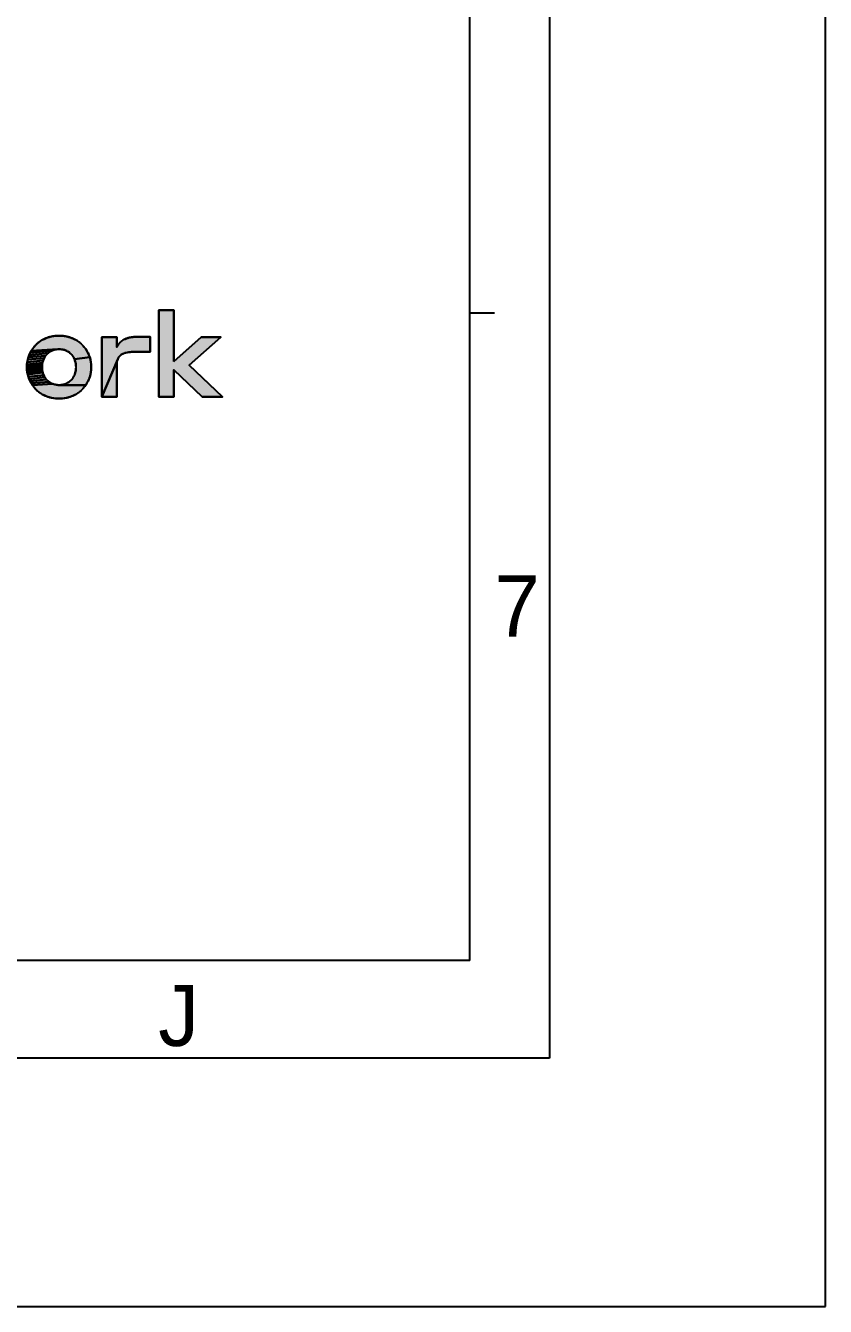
# Model space of a CAD drawing. Header units: millimetres. Extents: x 0 to 594, y 0 to 420.
# Drawn here: x 528.6 to 594, y 0 to 104.8 of the extents above; entities that cross this region are included whole.
import ezdxf

# ---------------------------------------------------------------- set-up
doc = ezdxf.new("R2010")
doc.units = ezdxf.units.MM
doc.header["$LTSCALE"] = 32.67
doc.layers.get('0').update_dxf_attribs({"linetype": 'CONTINUOUS'})
doc.styles.add('TEXTSTYLE_2', font='txt')

msp = doc.modelspace()

# ---------------------------------------------------------------- hatches: boundary and pattern name
at = {"linetype": 'CONTINUOUS'}
for points in [[(540.691, 77.314), (542.932, 79.303), (544.544, 79.303), (541.947, 77.024), (544.679, 74.417), (543.028, 74.417), (540.691, 76.638), (540.691, 74.417), (539.475, 74.417), (539.475, 81.524), (540.691, 81.524)], [(531.316, 79.428), (531.526, 79.421), (531.73, 79.399), (531.929, 79.364), (532.122, 79.315), (532.308, 79.254), (532.487, 79.179), (532.658, 79.093), (532.82, 78.995), (532.974, 78.886), (533.118, 78.766), (533.253, 78.635), (533.377, 78.495), (533.49, 78.345), (533.592, 78.187), (533.682, 78.019), (533.759, 77.844), (533.824, 77.661), (532.566, 77.514), (532.521, 77.61), (532.469, 77.7), (532.412, 77.786), (532.348, 77.867), (532.279, 77.942), (532.204, 78.011), (532.124, 78.075), (532.039, 78.132), (531.948, 78.182), (531.854, 78.225), (531.754, 78.261), (531.651, 78.29), (531.543, 78.311), (531.431, 78.323), (531.316, 78.328), (531.199, 78.323), (529.028, 78.187), (529.13, 78.345), (529.243, 78.495), (529.367, 78.635), (529.501, 78.766), (529.646, 78.886), (529.8, 78.995), (529.963, 79.093), (530.134, 79.179), (530.314, 79.254), (530.501, 79.315), (530.695, 79.364), (530.896, 79.399), (531.103, 79.421)], [(537.484, 79.329), (537.61, 79.332), (538.75, 79.332), (538.75, 78.106), (537.446, 78.106), (537.319, 78.104), (537.199, 78.098), (537.085, 78.089), (536.979, 78.076), (536.878, 78.06), (536.784, 78.039), (536.696, 78.015), (536.614, 77.987), (536.539, 77.955), (536.468, 77.919), (536.404, 77.879), (536.345, 77.835), (536.287, 77.783), (536.235, 77.726), (536.19, 77.663), (536.15, 77.596), (536.116, 77.524), (534.8, 74.417), (534.8, 79.303), (536.027, 79.303), (536.027, 78.482), (536.055, 78.542), (536.091, 78.608), (536.136, 78.678), (536.189, 78.752), (536.253, 78.827), (536.327, 78.902), (536.39, 78.958), (536.46, 79.012), (536.537, 79.064), (536.622, 79.113), (536.714, 79.159), (536.815, 79.201), (536.924, 79.238), (537.042, 79.27), (537.143, 79.292), (537.25, 79.309), (537.364, 79.321)], [(530.056, 77.51), (530.017, 77.41), (528.71, 77.273), (528.747, 77.47), (530.101, 77.605)], [(530.153, 77.696), (530.101, 77.605), (528.747, 77.47), (528.797, 77.661), (530.211, 77.782)], [(530.275, 77.863), (530.211, 77.782), (528.797, 77.661), (528.862, 77.844), (530.42, 78.008), (530.345, 77.939)], [(530.5, 78.072), (530.42, 78.008), (528.862, 77.844), (528.939, 78.019), (530.677, 78.18), (530.586, 78.129)], [(530.772, 78.224), (530.677, 78.18), (528.939, 78.019), (529.028, 78.187), (531.199, 78.323), (531.086, 78.31), (530.977, 78.289), (530.873, 78.26)], [(533.824, 77.661), (533.875, 77.47), (533.912, 77.273), (533.935, 77.07), (533.942, 76.86), (533.935, 76.65), (533.912, 76.447), (533.875, 76.249), (533.824, 76.059), (533.759, 75.876), (533.682, 75.7), (533.592, 75.533), (533.49, 75.374), (531.431, 75.396), (531.543, 75.409), (531.651, 75.43), (531.754, 75.458), (531.854, 75.494), (531.948, 75.538), (532.039, 75.588), (532.124, 75.645), (532.204, 75.708), (532.279, 75.778), (532.348, 75.853), (532.412, 75.934), (532.469, 76.019), (532.521, 76.11), (532.566, 76.206), (532.605, 76.306), (532.638, 76.409), (532.663, 76.517), (532.682, 76.628), (532.693, 76.743), (532.697, 76.86), (532.693, 76.977), (532.682, 77.092), (532.663, 77.203), (532.638, 77.31), (532.605, 77.414), (532.566, 77.514)], [(529.94, 77.089), (529.929, 76.976), (529.925, 76.86), (528.687, 76.65), (528.68, 76.86), (528.687, 77.07), (529.959, 77.2)], [(529.984, 77.307), (529.959, 77.2), (528.687, 77.07), (528.71, 77.273), (530.017, 77.41)], [(529.929, 76.744), (529.94, 76.631), (528.71, 76.447), (528.687, 76.65), (529.925, 76.86)], [(529.959, 76.52), (529.984, 76.413), (528.747, 76.249), (528.71, 76.447), (529.94, 76.631)], [(536.027, 76.985), (536.027, 74.417), (534.8, 74.417), (536.116, 77.524), (536.088, 77.447), (536.066, 77.365), (536.048, 77.278), (536.036, 77.186), (536.029, 77.088)], [(530.017, 76.31), (530.056, 76.21), (528.797, 76.059), (528.747, 76.249), (529.984, 76.413)], [(530.101, 76.115), (530.153, 76.024), (528.862, 75.876), (528.797, 76.059), (530.056, 76.21)], [(530.211, 75.938), (530.275, 75.857), (528.939, 75.7), (528.862, 75.876), (530.153, 76.024)], [(530.42, 75.711), (530.5, 75.648), (529.028, 75.533), (528.939, 75.7), (530.275, 75.857), (530.345, 75.781)], [(530.677, 75.539), (530.772, 75.496), (529.13, 75.374), (529.028, 75.533), (530.5, 75.648), (530.586, 75.59)], [(531.316, 75.392), (531.431, 75.396), (533.49, 75.374), (533.377, 75.225), (533.253, 75.084), (533.118, 74.954), (532.974, 74.834), (532.82, 74.725), (532.658, 74.627), (532.487, 74.54), (532.308, 74.466), (532.122, 74.404), (531.929, 74.355), (531.73, 74.32), (531.526, 74.298), (531.316, 74.291), (531.103, 74.298), (530.896, 74.32), (530.695, 74.355), (530.501, 74.404), (530.314, 74.466), (530.134, 74.54), (529.963, 74.627), (529.8, 74.725), (529.646, 74.834), (529.501, 74.954), (529.367, 75.084), (529.243, 75.225), (529.13, 75.374), (530.772, 75.496), (530.873, 75.459), (530.977, 75.43), (531.086, 75.409), (531.199, 75.396)]]:
    msp.add_hatch(color=7, dxfattribs=at).paths.add_polyline_path(points)

# ---------------------------------------------------------------- linework, layer by layer
at = {"color": 7, "linetype": 'CONTINUOUS'}
for p, q in [((594, 0), (594, 420)), ((571.422, 405.309), (571.422, 20.309)), ((564.922, 28.309), (564.922, 397.309)), ((540.691, 81.524), (539.475, 81.524)), ((539.475, 81.524), (539.475, 74.417)), ((540.691, 77.314), (540.691, 81.524)), ((564.922, 81.309), (566.922, 81.309)), ((536.027, 79.303), (534.8, 79.303)), ((534.8, 79.303), (534.8, 74.417)), ((536.027, 78.482), (536.027, 79.303)), ((538.75, 79.332), (537.61, 79.332)), ((538.75, 78.106), (538.75, 79.332)), ((542.932, 79.303), (540.691, 77.314)), ((541.947, 77.024), (544.544, 79.303)), ((544.544, 79.303), (542.932, 79.303)), ((537.446, 78.106), (538.75, 78.106)), ((536.027, 74.417), (536.027, 76.985)), ((540.691, 76.638), (543.028, 74.417)), ((540.691, 74.417), (540.691, 76.638)), ((544.679, 74.417), (541.947, 77.024)), ((534.8, 74.417), (536.027, 74.417)), ((539.475, 74.417), (540.691, 74.417)), ((543.028, 74.417), (544.679, 74.417)), ((564.922, 28.309), (26.422, 28.309)), ((571.422, 20.309), (20.422, 20.309)), ((0, 0), (594, 0))]:
    msp.add_line(p, q, dxfattribs=at)
for points in [[(540.691, 77.314), (542.932, 79.303), (544.544, 79.303), (541.947, 77.024), (544.679, 74.417), (543.028, 74.417), (540.691, 76.638), (540.691, 74.417), (539.475, 74.417), (539.475, 81.524), (540.691, 81.524), (540.691, 77.314)], [(531.316, 79.428), (531.25, 79.428), (531.186, 79.426), (531.121, 79.422), (531.058, 79.418), (530.994, 79.412), (530.932, 79.404), (530.87, 79.396), (530.808, 79.386), (530.747, 79.375), (530.687, 79.362), (530.627, 79.349), (530.568, 79.334), (530.509, 79.318), (530.452, 79.3), (530.394, 79.282), (530.338, 79.262), (530.282, 79.242), (530.227, 79.22), (530.173, 79.196), (530.119, 79.172), (530.066, 79.147), (530.014, 79.12), (529.963, 79.093), (529.912, 79.064), (529.863, 79.035), (529.814, 79.004), (529.766, 78.972), (529.718, 78.939), (529.672, 78.905), (529.626, 78.871), (529.582, 78.835), (529.538, 78.798), (529.495, 78.76), (529.453, 78.722), (529.412, 78.682), (529.373, 78.641), (529.334, 78.6), (529.295, 78.557), (529.258, 78.514), (529.222, 78.47), (529.187, 78.425), (529.154, 78.379), (529.121, 78.332), (529.089, 78.284), (529.058, 78.236), (529.028, 78.187), (529, 78.137), (528.972, 78.086), (528.946, 78.034), (528.921, 77.982), (528.897, 77.929), (528.874, 77.875), (528.853, 77.821), (528.832, 77.765), (528.813, 77.709), (528.795, 77.653), (528.778, 77.595), (528.763, 77.537), (528.749, 77.479), (528.736, 77.42), (528.724, 77.36), (528.714, 77.299), (528.705, 77.238), (528.697, 77.177), (528.691, 77.114), (528.686, 77.052), (528.683, 76.988), (528.68, 76.924), (528.68, 76.86)], [(531.316, 79.428), (531.526, 79.421), (531.73, 79.399), (531.929, 79.364), (532.122, 79.315), (532.308, 79.254), (532.487, 79.179), (532.658, 79.093), (532.82, 78.995), (532.974, 78.886), (533.118, 78.766), (533.253, 78.635), (533.377, 78.495), (533.49, 78.345), (533.592, 78.187), (533.682, 78.019), (533.759, 77.844), (533.824, 77.661), (532.566, 77.514), (532.521, 77.61), (532.469, 77.7), (532.412, 77.786), (532.348, 77.867), (532.279, 77.942), (532.204, 78.011), (532.124, 78.075), (532.039, 78.132), (531.948, 78.182), (531.854, 78.225), (531.754, 78.261), (531.651, 78.29), (531.543, 78.311), (531.431, 78.323), (531.316, 78.328), (531.199, 78.323), (529.028, 78.187), (529.13, 78.345), (529.243, 78.495), (529.367, 78.635), (529.501, 78.766), (529.646, 78.886), (529.8, 78.995), (529.963, 79.093), (530.134, 79.179), (530.314, 79.254), (530.501, 79.315), (530.695, 79.364), (530.896, 79.399), (531.103, 79.421), (531.316, 79.428)], [(533.942, 76.86), (533.941, 76.924), (533.939, 76.988), (533.936, 77.052), (533.931, 77.114), (533.925, 77.177), (533.917, 77.238), (533.908, 77.299), (533.897, 77.36), (533.886, 77.42), (533.873, 77.479), (533.859, 77.537), (533.843, 77.595), (533.826, 77.653), (533.808, 77.709), (533.789, 77.765), (533.768, 77.821), (533.747, 77.875), (533.724, 77.929), (533.7, 77.982), (533.674, 78.034), (533.648, 78.086), (533.62, 78.137), (533.592, 78.187), (533.562, 78.236), (533.531, 78.284), (533.499, 78.332), (533.466, 78.379), (533.432, 78.425), (533.397, 78.47), (533.361, 78.514), (533.324, 78.557), (533.286, 78.6), (533.247, 78.641), (533.207, 78.682), (533.166, 78.722), (533.124, 78.76), (533.081, 78.798), (533.038, 78.835), (532.993, 78.871), (532.948, 78.905), (532.901, 78.939), (532.854, 78.972), (532.806, 79.004), (532.757, 79.035), (532.708, 79.064), (532.658, 79.093), (532.606, 79.12), (532.555, 79.147), (532.502, 79.172), (532.449, 79.196), (532.394, 79.22), (532.34, 79.242), (532.284, 79.262), (532.228, 79.282), (532.171, 79.3), (532.114, 79.318), (532.056, 79.334), (531.997, 79.349), (531.938, 79.362), (531.878, 79.375), (531.818, 79.386), (531.757, 79.396), (531.695, 79.404), (531.633, 79.412), (531.571, 79.418), (531.508, 79.422), (531.444, 79.426), (531.38, 79.428), (531.316, 79.428)], [(537.484, 79.329), (537.61, 79.332), (538.75, 79.332), (538.75, 78.106), (537.446, 78.106), (537.319, 78.104), (537.199, 78.098), (537.085, 78.089), (536.979, 78.076), (536.878, 78.06), (536.784, 78.039), (536.696, 78.015), (536.614, 77.987), (536.539, 77.955), (536.468, 77.919), (536.404, 77.879), (536.345, 77.835), (536.287, 77.783), (536.235, 77.726), (536.19, 77.663), (536.15, 77.596), (536.116, 77.524), (534.8, 74.417), (534.8, 79.303), (536.027, 79.303), (536.027, 78.482), (536.055, 78.542), (536.091, 78.608), (536.136, 78.678), (536.189, 78.752), (536.253, 78.827), (536.327, 78.902), (536.39, 78.958), (536.46, 79.012), (536.537, 79.064), (536.622, 79.113), (536.714, 79.159), (536.815, 79.201), (536.924, 79.238), (537.042, 79.27), (537.143, 79.292), (537.25, 79.309), (537.364, 79.321), (537.484, 79.329)], [(537.61, 79.332), (537.57, 79.332), (537.53, 79.331), (537.491, 79.329), (537.453, 79.328), (537.416, 79.325), (537.379, 79.323), (537.342, 79.319), (537.306, 79.316), (537.271, 79.311), (537.237, 79.307), (537.203, 79.302), (537.169, 79.296), (537.137, 79.29), (537.105, 79.284), (537.073, 79.277), (537.042, 79.27), (537.007, 79.262), (536.974, 79.253), (536.94, 79.243), (536.908, 79.233), (536.876, 79.223), (536.845, 79.212), (536.815, 79.201), (536.785, 79.19), (536.756, 79.178), (536.728, 79.166), (536.7, 79.153), (536.673, 79.14), (536.647, 79.127), (536.622, 79.113), (536.593, 79.097), (536.564, 79.081), (536.537, 79.064), (536.51, 79.047), (536.485, 79.03), (536.46, 79.012), (536.436, 78.994), (536.412, 78.976), (536.39, 78.958), (536.368, 78.939), (536.347, 78.921), (536.327, 78.902), (536.305, 78.882), (536.285, 78.861), (536.265, 78.841), (536.246, 78.82), (536.228, 78.8), (536.211, 78.779), (536.194, 78.759), (536.179, 78.738), (536.164, 78.718), (536.149, 78.698), (536.136, 78.678), (536.123, 78.659), (536.11, 78.639), (536.099, 78.62), (536.088, 78.601), (536.077, 78.583), (536.067, 78.565), (536.058, 78.548), (536.049, 78.53), (536.041, 78.514), (536.034, 78.498), (536.027, 78.482)], [(530.056, 77.51), (530.017, 77.41), (528.71, 77.273), (528.747, 77.47), (530.101, 77.605), (530.056, 77.51)], [(530.153, 77.696), (530.101, 77.605), (528.747, 77.47), (528.797, 77.661), (530.211, 77.782), (530.153, 77.696)], [(530.275, 77.863), (530.211, 77.782), (528.797, 77.661), (528.862, 77.844), (530.42, 78.008), (530.345, 77.939), (530.275, 77.863)], [(530.5, 78.072), (530.42, 78.008), (528.862, 77.844), (528.939, 78.019), (530.677, 78.18), (530.586, 78.129), (530.5, 78.072)], [(530.772, 78.224), (530.677, 78.18), (528.939, 78.019), (529.028, 78.187), (531.199, 78.323), (531.086, 78.31), (530.977, 78.289), (530.873, 78.26), (530.772, 78.224)], [(529.925, 76.86), (529.926, 76.896), (529.927, 76.931), (529.929, 76.966), (529.931, 77.001), (529.934, 77.035), (529.938, 77.07), (529.942, 77.104), (529.948, 77.138), (529.953, 77.171), (529.96, 77.204), (529.967, 77.237), (529.975, 77.27), (529.983, 77.302), (529.992, 77.334), (530.002, 77.366), (530.012, 77.397), (530.023, 77.428), (530.035, 77.458), (530.047, 77.489), (530.059, 77.518), (530.073, 77.548), (530.087, 77.577), (530.101, 77.605), (530.116, 77.633), (530.132, 77.661), (530.148, 77.688), (530.165, 77.715), (530.183, 77.742), (530.201, 77.768), (530.219, 77.793), (530.238, 77.818), (530.258, 77.842), (530.278, 77.866), (530.299, 77.89), (530.32, 77.913), (530.341, 77.935), (530.364, 77.957), (530.386, 77.979), (530.41, 78), (530.433, 78.02), (530.458, 78.04), (530.482, 78.059), (530.508, 78.077), (530.533, 78.095), (530.559, 78.113), (530.586, 78.129), (530.613, 78.146), (530.641, 78.161), (530.669, 78.176), (530.697, 78.19), (530.726, 78.204), (530.755, 78.217), (530.785, 78.229), (530.815, 78.241), (530.846, 78.252), (530.877, 78.262), (530.908, 78.271), (530.94, 78.28), (530.973, 78.288), (531.005, 78.296), (531.038, 78.302), (531.072, 78.308), (531.105, 78.313), (531.139, 78.318), (531.174, 78.321), (531.209, 78.324), (531.244, 78.326), (531.28, 78.327), (531.316, 78.328)], [(531.316, 78.328), (531.351, 78.327), (531.386, 78.326), (531.421, 78.324), (531.456, 78.321), (531.49, 78.318), (531.524, 78.313), (531.557, 78.308), (531.59, 78.303), (531.623, 78.296), (531.655, 78.289), (531.687, 78.281), (531.719, 78.272), (531.75, 78.263), (531.781, 78.253), (531.811, 78.242), (531.841, 78.23), (531.87, 78.218), (531.9, 78.205), (531.928, 78.192), (531.957, 78.178), (531.984, 78.163), (532.012, 78.148), (532.039, 78.132), (532.065, 78.115), (532.091, 78.098), (532.117, 78.08), (532.142, 78.061), (532.166, 78.042), (532.19, 78.023), (532.214, 78.003), (532.237, 77.982), (532.26, 77.961), (532.282, 77.939), (532.303, 77.917), (532.324, 77.894), (532.345, 77.87), (532.365, 77.846), (532.385, 77.822), (532.404, 77.797), (532.422, 77.772), (532.44, 77.746), (532.457, 77.719), (532.474, 77.693), (532.49, 77.665), (532.506, 77.638), (532.521, 77.61), (532.535, 77.581), (532.549, 77.552), (532.563, 77.523), (532.575, 77.493), (532.588, 77.463), (532.599, 77.432), (532.61, 77.401), (532.62, 77.37), (532.63, 77.338), (532.639, 77.306), (532.647, 77.273), (532.655, 77.241), (532.662, 77.207), (532.669, 77.174), (532.674, 77.14), (532.68, 77.106), (532.684, 77.072), (532.688, 77.037), (532.691, 77.002), (532.693, 76.967), (532.695, 76.932), (532.696, 76.896), (532.697, 76.86)], [(533.824, 77.661), (533.875, 77.47), (533.912, 77.273), (533.935, 77.07), (533.942, 76.86), (533.935, 76.65), (533.912, 76.447), (533.875, 76.249), (533.824, 76.059), (533.759, 75.876), (533.682, 75.7), (533.592, 75.533), (533.49, 75.374), (531.431, 75.396), (531.543, 75.409), (531.651, 75.43), (531.754, 75.458), (531.854, 75.494), (531.948, 75.538), (532.039, 75.588), (532.124, 75.645), (532.204, 75.708), (532.279, 75.778), (532.348, 75.853), (532.412, 75.934), (532.469, 76.019), (532.521, 76.11), (532.566, 76.206), (532.605, 76.306), (532.638, 76.409), (532.663, 76.517), (532.682, 76.628), (532.693, 76.743), (532.697, 76.86), (532.693, 76.977), (532.682, 77.092), (532.663, 77.203), (532.638, 77.31), (532.605, 77.414), (532.566, 77.514), (533.824, 77.661)], [(536.027, 76.985), (536.027, 77.018), (536.028, 77.051), (536.029, 77.082), (536.03, 77.114), (536.032, 77.144), (536.035, 77.175), (536.038, 77.204), (536.042, 77.234), (536.046, 77.262), (536.05, 77.291), (536.056, 77.318), (536.061, 77.346), (536.067, 77.372), (536.074, 77.399), (536.081, 77.424), (536.089, 77.449), (536.097, 77.474), (536.106, 77.498), (536.116, 77.522), (536.126, 77.545), (536.136, 77.568), (536.147, 77.59), (536.159, 77.612), (536.171, 77.633), (536.184, 77.654), (536.197, 77.674), (536.211, 77.694), (536.226, 77.713), (536.241, 77.732), (536.257, 77.751), (536.273, 77.769), (536.29, 77.786), (536.308, 77.803), (536.326, 77.819), (536.345, 77.835), (536.363, 77.85), (536.382, 77.863), (536.401, 77.877), (536.42, 77.89), (536.441, 77.903), (536.461, 77.915), (536.483, 77.927), (536.505, 77.938), (536.527, 77.949), (536.55, 77.96), (536.574, 77.971), (536.598, 77.98), (536.623, 77.99), (536.648, 77.999), (536.674, 78.008), (536.701, 78.016), (536.728, 78.024), (536.756, 78.032), (536.784, 78.039), (536.813, 78.046), (536.843, 78.053), (536.873, 78.059), (536.904, 78.064), (536.936, 78.07), (536.968, 78.075), (537.001, 78.079), (537.034, 78.084), (537.068, 78.087), (537.103, 78.091), (537.138, 78.094), (537.174, 78.097), (537.211, 78.099), (537.249, 78.101), (537.287, 78.103), (537.325, 78.104), (537.365, 78.105), (537.405, 78.105), (537.446, 78.106)], [(529.94, 77.089), (529.929, 76.976), (529.925, 76.86), (528.687, 76.65), (528.68, 76.86), (528.687, 77.07), (529.959, 77.2), (529.94, 77.089)], [(528.68, 76.86), (528.68, 76.796), (528.683, 76.732), (528.686, 76.668), (528.691, 76.606), (528.697, 76.543), (528.705, 76.482), (528.714, 76.421), (528.724, 76.36), (528.736, 76.3), (528.749, 76.241), (528.763, 76.182), (528.778, 76.124), (528.795, 76.067), (528.813, 76.01), (528.832, 75.955), (528.853, 75.899), (528.874, 75.845), (528.897, 75.791), (528.921, 75.738), (528.946, 75.685), (528.972, 75.634), (529, 75.583), (529.028, 75.533), (529.058, 75.484), (529.089, 75.435), (529.121, 75.388), (529.154, 75.341), (529.187, 75.295), (529.222, 75.25), (529.258, 75.206), (529.295, 75.162), (529.334, 75.12), (529.373, 75.078), (529.412, 75.038), (529.453, 74.998), (529.495, 74.959), (529.538, 74.922), (529.582, 74.885), (529.626, 74.849), (529.672, 74.814), (529.718, 74.78), (529.766, 74.748), (529.814, 74.716), (529.863, 74.685), (529.912, 74.655), (529.963, 74.627), (530.014, 74.599), (530.066, 74.573), (530.119, 74.547), (530.173, 74.523), (530.227, 74.5), (530.282, 74.478), (530.338, 74.457), (530.394, 74.438), (530.452, 74.419), (530.509, 74.402), (530.568, 74.386), (530.627, 74.371), (530.687, 74.357), (530.747, 74.345), (530.808, 74.334), (530.87, 74.324), (530.932, 74.315), (530.994, 74.308), (531.058, 74.302), (531.121, 74.297), (531.186, 74.294), (531.25, 74.292), (531.316, 74.291)], [(529.984, 77.307), (529.959, 77.2), (528.687, 77.07), (528.71, 77.273), (530.017, 77.41), (529.984, 77.307)], [(529.929, 76.744), (529.94, 76.631), (528.71, 76.447), (528.687, 76.65), (529.925, 76.86), (529.929, 76.744)], [(529.959, 76.52), (529.984, 76.413), (528.747, 76.249), (528.71, 76.447), (529.94, 76.631), (529.959, 76.52)], [(531.316, 75.392), (531.28, 75.392), (531.244, 75.394), (531.209, 75.396), (531.174, 75.398), (531.139, 75.402), (531.105, 75.406), (531.072, 75.411), (531.038, 75.417), (531.005, 75.424), (530.973, 75.431), (530.94, 75.439), (530.908, 75.448), (530.877, 75.458), (530.846, 75.468), (530.815, 75.479), (530.785, 75.49), (530.755, 75.503), (530.726, 75.516), (530.697, 75.529), (530.669, 75.544), (530.641, 75.558), (530.613, 75.574), (530.586, 75.59), (530.559, 75.607), (530.533, 75.624), (530.508, 75.642), (530.482, 75.661), (530.458, 75.68), (530.433, 75.7), (530.41, 75.72), (530.386, 75.741), (530.364, 75.762), (530.341, 75.784), (530.32, 75.807), (530.299, 75.83), (530.278, 75.853), (530.258, 75.877), (530.238, 75.902), (530.219, 75.927), (530.201, 75.952), (530.183, 75.978), (530.165, 76.005), (530.148, 76.031), (530.132, 76.059), (530.116, 76.086), (530.101, 76.115), (530.087, 76.143), (530.073, 76.172), (530.059, 76.202), (530.047, 76.231), (530.035, 76.261), (530.023, 76.292), (530.012, 76.323), (530.002, 76.354), (529.992, 76.386), (529.983, 76.418), (529.975, 76.45), (529.967, 76.483), (529.96, 76.515), (529.953, 76.549), (529.948, 76.582), (529.942, 76.616), (529.938, 76.65), (529.934, 76.684), (529.931, 76.719), (529.929, 76.754), (529.927, 76.789), (529.926, 76.824), (529.925, 76.86)], [(531.316, 74.291), (531.38, 74.292), (531.444, 74.294), (531.508, 74.297), (531.571, 74.302), (531.633, 74.308), (531.695, 74.315), (531.757, 74.324), (531.818, 74.334), (531.878, 74.345), (531.938, 74.357), (531.997, 74.371), (532.056, 74.386), (532.114, 74.402), (532.171, 74.419), (532.228, 74.438), (532.284, 74.457), (532.34, 74.478), (532.394, 74.5), (532.449, 74.523), (532.502, 74.547), (532.555, 74.573), (532.606, 74.599), (532.658, 74.627), (532.708, 74.655), (532.757, 74.685), (532.806, 74.716), (532.854, 74.748), (532.901, 74.78), (532.948, 74.814), (532.993, 74.849), (533.038, 74.885), (533.081, 74.922), (533.124, 74.959), (533.166, 74.998), (533.207, 75.038), (533.247, 75.078), (533.286, 75.12), (533.324, 75.162), (533.361, 75.206), (533.397, 75.25), (533.432, 75.295), (533.466, 75.341), (533.499, 75.388), (533.531, 75.435), (533.562, 75.484), (533.592, 75.533), (533.62, 75.583), (533.648, 75.634), (533.674, 75.685), (533.7, 75.738), (533.724, 75.791), (533.747, 75.845), (533.768, 75.899), (533.789, 75.955), (533.808, 76.01), (533.826, 76.067), (533.843, 76.124), (533.859, 76.182), (533.873, 76.241), (533.886, 76.3), (533.897, 76.36), (533.908, 76.421), (533.917, 76.482), (533.925, 76.543), (533.931, 76.606), (533.936, 76.668), (533.939, 76.732), (533.941, 76.796), (533.942, 76.86)], [(532.697, 76.86), (532.696, 76.824), (532.695, 76.788), (532.693, 76.753), (532.691, 76.718), (532.688, 76.683), (532.684, 76.648), (532.68, 76.614), (532.674, 76.58), (532.669, 76.546), (532.662, 76.512), (532.655, 76.479), (532.647, 76.447), (532.639, 76.414), (532.63, 76.382), (532.62, 76.35), (532.61, 76.319), (532.599, 76.288), (532.588, 76.257), (532.575, 76.227), (532.563, 76.197), (532.549, 76.168), (532.535, 76.139), (532.521, 76.11), (532.506, 76.082), (532.49, 76.054), (532.474, 76.027), (532.457, 76), (532.44, 75.974), (532.422, 75.948), (532.404, 75.923), (532.385, 75.898), (532.365, 75.873), (532.345, 75.849), (532.324, 75.826), (532.303, 75.803), (532.282, 75.781), (532.26, 75.759), (532.237, 75.738), (532.214, 75.717), (532.19, 75.697), (532.166, 75.677), (532.142, 75.658), (532.117, 75.64), (532.091, 75.622), (532.065, 75.605), (532.039, 75.588), (532.012, 75.572), (531.984, 75.557), (531.957, 75.542), (531.928, 75.528), (531.9, 75.514), (531.87, 75.501), (531.841, 75.489), (531.811, 75.478), (531.781, 75.467), (531.75, 75.457), (531.719, 75.447), (531.687, 75.439), (531.655, 75.431), (531.623, 75.424), (531.59, 75.417), (531.557, 75.411), (531.524, 75.406), (531.49, 75.402), (531.456, 75.398), (531.421, 75.396), (531.386, 75.394), (531.351, 75.392), (531.316, 75.392)], [(536.027, 76.985), (536.027, 74.417), (534.8, 74.417), (536.116, 77.524), (536.088, 77.447), (536.066, 77.365), (536.048, 77.278), (536.036, 77.186), (536.029, 77.088), (536.027, 76.985)], [(530.017, 76.31), (530.056, 76.21), (528.797, 76.059), (528.747, 76.249), (529.984, 76.413), (530.017, 76.31)], [(530.101, 76.115), (530.153, 76.024), (528.862, 75.876), (528.797, 76.059), (530.056, 76.21), (530.101, 76.115)], [(530.211, 75.938), (530.275, 75.857), (528.939, 75.7), (528.862, 75.876), (530.153, 76.024), (530.211, 75.938)], [(530.42, 75.711), (530.5, 75.648), (529.028, 75.533), (528.939, 75.7), (530.275, 75.857), (530.345, 75.781), (530.42, 75.711)], [(530.677, 75.539), (530.772, 75.496), (529.13, 75.374), (529.028, 75.533), (530.5, 75.648), (530.586, 75.59), (530.677, 75.539)], [(531.316, 75.392), (531.431, 75.396), (533.49, 75.374), (533.377, 75.225), (533.253, 75.084), (533.118, 74.954), (532.974, 74.834), (532.82, 74.725), (532.658, 74.627), (532.487, 74.54), (532.308, 74.466), (532.122, 74.404), (531.929, 74.355), (531.73, 74.32), (531.526, 74.298), (531.316, 74.291), (531.103, 74.298), (530.896, 74.32), (530.695, 74.355), (530.501, 74.404), (530.314, 74.466), (530.134, 74.54), (529.963, 74.627), (529.8, 74.725), (529.646, 74.834), (529.501, 74.954), (529.367, 75.084), (529.243, 75.225), (529.13, 75.374), (530.772, 75.496), (530.873, 75.459), (530.977, 75.43), (531.086, 75.409), (531.199, 75.396), (531.316, 75.392)]]:
    msp.add_lwpolyline(points, dxfattribs=at)

# ---------------------------------------------------------------- texts
at = {"color": 7, "linetype": 'CONTINUOUS', "char_height": 5, "width": 5, "attachment_point": 1, "line_spacing_factor": 0.9, "style": 'TEXTSTYLE_2'}
for s, insert in [('7', (566.922, 59.809)), ('J', (539.422, 26.309))]:
    msp.add_mtext(s, dxfattribs=dict(at, insert=insert))

doc.saveas('drawing.dxf')
